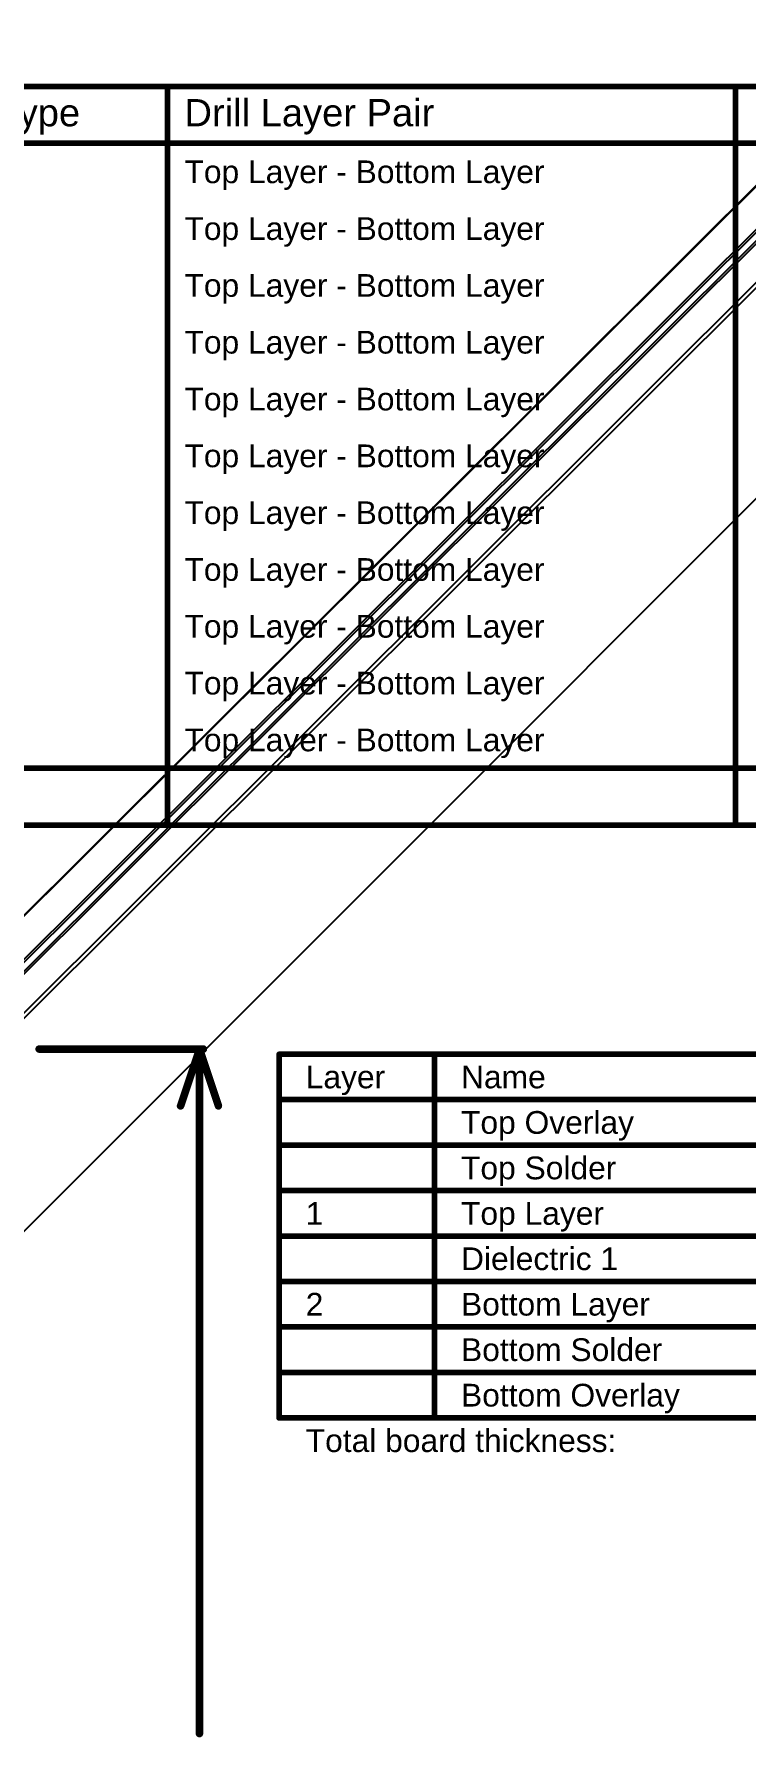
# Model space of a CAD drawing. Header units: inches. Extents: x -5 to 5258, y -4 to 5281.
# Drawn here: x 76.3 to 124, y 58.8 to 174.1 of the extents above; entities that cross this region are included whole.
import ezdxf

# ---------------------------------------------------------------- set-up
doc = ezdxf.new("R2010")
doc.units = ezdxf.units.IN
for name, color, linetype in [('Dimensions', 6, 'Continuous'), ('Drill Drawing', 1, 'Continuous'), ('Fabrication', 76, 'Continuous'), ('Top Solder', 216, 'Continuous')]:
    doc.layers.add(name, color=color, linetype=linetype)
doc.styles.add('Arial', font='', dxfattribs={"height": 0.2})
doc.styles.get('Arial').set_extended_font_data('Arial')

# ---------------------------------------------------------------- blocks, each defined once
blk = doc.blocks.new('28_UFQFPN__4_4__9')
at = {"layer": 'Top Solder'}
for p in [(-1.74, 1.71), (-1.59, -1.29), (-1.29, 2.21), (-1.29, -1.59), (1.56, -1.59), (1.71, 2.21), (2.21, 1.71), (2.21, -1.29)]:
    blk.add_line(p, (5248.37, 5235.42), dxfattribs=at)
blk = doc.blocks.new('P____DI_3333_8_91')
at = {"layer": 'Top Solder'}
blk.add_line((0.1, 1.24), (-5201.52, 5197.9), dxfattribs=at)

msp = doc.modelspace()

# ---------------------------------------------------------------- linework, layer by layer
at = {"layer": 'Dimensions'}
for points in [[(76.63, 106.01, 0.508, 0.508, 0), (87.63, 106.01, 0.508, 0.508, 0)], [(86.11, 102.2, 0.508, 0.508, 0), (87.38, 106.01, 0.508, 0.508, 0)], [(87.38, 106.01, 0.508, 0.508, 0), (88.65, 102.2, 0.508, 0.508, 0)], [(87.38, 60.11, 0.508, 0.508, 0), (87.38, 106.01, 0.508, 0.508, 0)]]:
    msp.add_lwpolyline(points, format="xyseb", dxfattribs=at)
for points in [[(76.5, 106.01, 0.254, 0.254, 1), (76.75, 106.01, 0.254, 0.254, 1)], [(87.25, 106.01, 0.254, 0.254, 1), (87.5, 106.01, 0.254, 0.254, 1)], [(87.25, 106.01, 0.254, 0.254, 1), (87.5, 106.01, 0.254, 0.254, 1)], [(87.25, 106.01, 0.254, 0.254, 1), (87.5, 106.01, 0.254, 0.254, 1)], [(87.5, 106.01, 0.254, 0.254, 1), (87.76, 106.01, 0.254, 0.254, 1)], [(85.98, 102.2, 0.254, 0.254, 1), (86.23, 102.2, 0.254, 0.254, 1)], [(88.52, 102.2, 0.254, 0.254, 1), (88.77, 102.2, 0.254, 0.254, 1)], [(87.25, 60.11, 0.254, 0.254, 1), (87.5, 60.11, 0.254, 0.254, 1)]]:
    msp.add_lwpolyline(points, format="xyseb", close=True, dxfattribs=at)
at = {"layer": 'Drill Drawing'}
for points in [[(-4.69, 170.56, 0.381, 0.381, 0), (278.04, 170.56, 0.381, 0.381, 0)], [(85.23, 121.03, 0.381, 0.381, 0), (85.23, 170.56, 0.381, 0.381, 0)], [(123.32, 121.03, 0.381, 0.381, 0), (123.32, 170.56, 0.381, 0.381, 0)], [(-4.69, 166.75, 0.381, 0.381, 0), (278.04, 166.75, 0.381, 0.381, 0)], [(-4.69, 124.84, 0.381, 0.381, 0), (278.04, 124.84, 0.381, 0.381, 0)], [(-4.69, 121.03, 0.381, 0.381, 0), (278.04, 121.03, 0.381, 0.381, 0)]]:
    msp.add_lwpolyline(points, format="xyseb", dxfattribs=at)
for points in [[(85.13, 170.56, 0.191, 0.191, 1), (85.32, 170.56, 0.191, 0.191, 1)], [(123.22, 170.56, 0.191, 0.191, 1), (123.41, 170.56, 0.191, 0.191, 1)], [(85.13, 121.03, 0.191, 0.191, 1), (85.32, 121.03, 0.191, 0.191, 1)], [(123.22, 121.03, 0.191, 0.191, 1), (123.41, 121.03, 0.191, 0.191, 1)]]:
    msp.add_lwpolyline(points, format="xyseb", close=True, dxfattribs=at)
at = {"layer": 'Fabrication'}
for points in [[(92.72, 81.28, 0.381, 0.381, 0), (92.72, 105.66, 0.381, 0.381, 0)], [(92.72, 105.66, 0.381, 0.381, 0), (208, 105.66, 0.381, 0.381, 0)], [(103.13, 81.28, 0.381, 0.381, 0), (103.13, 105.66, 0.381, 0.381, 0)], [(92.72, 102.62, 0.381, 0.381, 0), (208, 102.62, 0.381, 0.381, 0)], [(92.72, 99.57, 0.381, 0.381, 0), (103.13, 99.57, 0.381, 0.381, 0)], [(103.13, 99.57, 0.381, 0.381, 0), (126.75, 99.57, 0.381, 0.381, 0)], [(92.72, 96.52, 0.381, 0.381, 0), (103.13, 96.52, 0.381, 0.381, 0)], [(103.13, 96.52, 0.381, 0.381, 0), (126.75, 96.52, 0.381, 0.381, 0)], [(92.72, 93.47, 0.381, 0.381, 0), (103.13, 93.47, 0.381, 0.381, 0)], [(103.13, 93.47, 0.381, 0.381, 0), (126.75, 93.47, 0.381, 0.381, 0)], [(92.72, 90.42, 0.381, 0.381, 0), (103.13, 90.42, 0.381, 0.381, 0)], [(103.13, 90.42, 0.381, 0.381, 0), (126.75, 90.42, 0.381, 0.381, 0)], [(92.72, 87.38, 0.381, 0.381, 0), (103.13, 87.38, 0.381, 0.381, 0)], [(103.13, 87.38, 0.381, 0.381, 0), (126.75, 87.38, 0.381, 0.381, 0)], [(92.72, 84.33, 0.381, 0.381, 0), (103.13, 84.33, 0.381, 0.381, 0)], [(103.13, 84.33, 0.381, 0.381, 0), (126.75, 84.33, 0.381, 0.381, 0)], [(92.72, 81.28, 0.381, 0.381, 0), (103.13, 81.28, 0.381, 0.381, 0)], [(103.13, 81.28, 0.381, 0.381, 0), (126.75, 81.28, 0.381, 0.381, 0)]]:
    msp.add_lwpolyline(points, format="xyseb", dxfattribs=at)
for points in [[(92.62, 105.66, 0.191, 0.191, 1), (92.81, 105.66, 0.191, 0.191, 1)], [(92.62, 105.66, 0.191, 0.191, 1), (92.81, 105.66, 0.191, 0.191, 1)], [(103.04, 105.66, 0.191, 0.191, 1), (103.23, 105.66, 0.191, 0.191, 1)], [(92.62, 102.62, 0.191, 0.191, 1), (92.81, 102.62, 0.191, 0.191, 1)], [(92.62, 99.57, 0.191, 0.191, 1), (92.81, 99.57, 0.191, 0.191, 1)], [(103.04, 99.57, 0.191, 0.191, 1), (103.23, 99.57, 0.191, 0.191, 1)], [(103.04, 99.57, 0.191, 0.191, 1), (103.23, 99.57, 0.191, 0.191, 1)], [(92.62, 96.52, 0.191, 0.191, 1), (92.81, 96.52, 0.191, 0.191, 1)], [(103.04, 96.52, 0.191, 0.191, 1), (103.23, 96.52, 0.191, 0.191, 1)], [(103.04, 96.52, 0.191, 0.191, 1), (103.23, 96.52, 0.191, 0.191, 1)], [(92.62, 93.47, 0.191, 0.191, 1), (92.81, 93.47, 0.191, 0.191, 1)], [(103.04, 93.47, 0.191, 0.191, 1), (103.23, 93.47, 0.191, 0.191, 1)], [(103.04, 93.47, 0.191, 0.191, 1), (103.23, 93.47, 0.191, 0.191, 1)], [(92.62, 90.42, 0.191, 0.191, 1), (92.81, 90.42, 0.191, 0.191, 1)], [(103.04, 90.42, 0.191, 0.191, 1), (103.23, 90.42, 0.191, 0.191, 1)], [(103.04, 90.42, 0.191, 0.191, 1), (103.23, 90.42, 0.191, 0.191, 1)], [(92.62, 87.38, 0.191, 0.191, 1), (92.81, 87.38, 0.191, 0.191, 1)], [(103.04, 87.38, 0.191, 0.191, 1), (103.23, 87.38, 0.191, 0.191, 1)], [(103.04, 87.38, 0.191, 0.191, 1), (103.23, 87.38, 0.191, 0.191, 1)], [(92.62, 84.33, 0.191, 0.191, 1), (92.81, 84.33, 0.191, 0.191, 1)], [(103.04, 84.33, 0.191, 0.191, 1), (103.23, 84.33, 0.191, 0.191, 1)], [(103.04, 84.33, 0.191, 0.191, 1), (103.23, 84.33, 0.191, 0.191, 1)], [(92.62, 81.28, 0.191, 0.191, 1), (92.81, 81.28, 0.191, 0.191, 1)], [(92.62, 81.28, 0.191, 0.191, 1), (92.81, 81.28, 0.191, 0.191, 1)], [(103.04, 81.28, 0.191, 0.191, 1), (103.23, 81.28, 0.191, 0.191, 1)], [(103.04, 81.28, 0.191, 0.191, 1), (103.23, 81.28, 0.191, 0.191, 1)], [(103.04, 81.28, 0.191, 0.191, 1), (103.23, 81.28, 0.191, 0.191, 1)]]:
    msp.add_lwpolyline(points, format="xyseb", close=True, dxfattribs=at)

# ---------------------------------------------------------------- block references
msp.add_blockref('28_UFQFPN__4_4__9', (9.38, 45.47))
at = {"rotation": 270}
msp.add_blockref('P____DI_3333_8_91', (59.85, 79.37), dxfattribs=at)

# ---------------------------------------------------------------- texts
at = {"layer": 'Drill Drawing', "style": 'Arial'}
for s, height, p in [('Hole Type', 1.829, (67.73, 167.89)), ('Drill Layer Pair', 1.8288, (86.37, 167.89)), ('Top Layer - Bottom Layer', 1.524, (86.37, 164.08)), ('Top Layer - Bottom Layer', 1.524, (86.37, 160.27)), ('Top Layer - Bottom Layer', 1.524, (86.37, 156.46)), ('Top Layer - Bottom Layer', 1.524, (86.37, 152.65)), ('Top Layer - Bottom Layer', 1.524, (86.37, 148.84)), ('Top Layer - Bottom Layer', 1.524, (86.37, 145.03)), ('Top Layer - Bottom Layer', 1.524, (86.37, 141.22)), ('Top Layer - Bottom Layer', 1.524, (86.37, 137.41)), ('Top Layer - Bottom Layer', 1.524, (86.37, 133.6)), ('Top Layer - Bottom Layer', 1.524, (86.37, 129.79)), ('Top Layer - Bottom Layer', 1.524, (86.37, 125.98))]:
    msp.add_text(s, height=height, dxfattribs=at).set_placement(p)
at = {"layer": 'Fabrication', "style": 'Arial'}
for s, height, p in [('Layer', 1.524, (94.5, 103.38)), ('Name', 1.524, (104.91, 103.38)), ('Top Overlay', 1.524, (104.91, 100.33)), ('Top Solder', 1.524, (104.91, 97.28)), ('1', 1.52, (94.5, 94.23)), ('Top Layer', 1.524, (104.91, 94.23)), ('Dielectric 1', 1.524, (104.91, 91.19)), ('2', 1.52, (94.5, 88.14)), ('Bottom Layer', 1.524, (104.91, 88.14)), ('Bottom Solder', 1.524, (104.91, 85.09)), ('Bottom Overlay', 1.524, (104.91, 82.04)), ('Total board thickness:', 1.524, (94.5, 78.99))]:
    msp.add_text(s, height=height, dxfattribs=at).set_placement(p)

doc.saveas('drawing.dxf')
